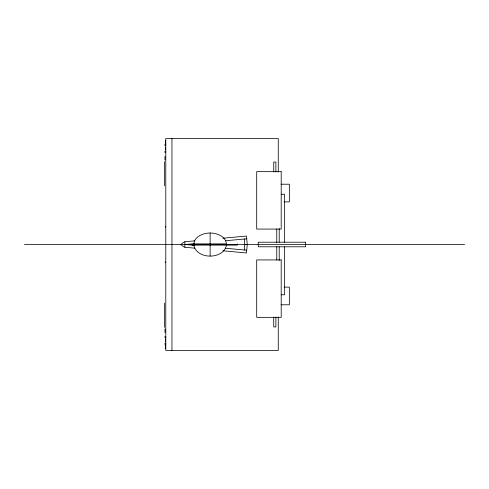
<?xml version="1.0" encoding="UTF-8"?>
<svg xmlns="http://www.w3.org/2000/svg" width="489" height="489" viewBox="0 0 489 489"><rect width="100%" height="100%" fill="white"/><g stroke="black" fill="none" stroke-linecap="round" stroke-linejoin="round"><path stroke-width="0.73" d="M194.781 248.174L184.897 247.257L184.897 241.743L194.781 240.826M244.274 249.983L244.787 244.469L244.274 239.017M226.468 245.117C223.675 259.769 196.584 259.769 193.791 245.117M210.129 232.99C203.387 233.076 194.579 236.156 193.791 243.883L226.468 243.883C225.686 236.156 216.871 233.076 210.129 232.99L210.129 243.883M222.905 238.216L246.468 236.034L247.238 244.304L244.787 244.531L247.238 244.696L246.468 252.966L222.905 250.784M194.249 243.656L185.154 244.5L194.249 245.344M225.325 240.771L246.725 238.791M165.783 140.771L165.453 140.771L165.453 143.552L165.783 143.552M164.799 144.72L165.783 144.72M164.799 145.539L165.783 145.539M165.783 147.146L165.453 147.146L165.453 149.927L165.783 149.927M164.799 151.425L165.783 151.425M164.799 152.244L165.783 152.244M281.114 184.212L289.347 184.212L289.347 201.871L284.109 201.871M281.224 194.225L284.641 194.225L284.641 242.214M165.129 226.878L165.783 226.878M24.45 244.5L464.55 244.5M192.03 245.117L237.385 245.117L237.385 243.883M165.129 262.122L165.783 262.122M284.109 287.129L289.347 287.129L289.347 304.788L281.114 304.788M281.224 294.775L284.641 294.775L284.641 246.786M164.799 336.756L165.783 336.756M164.799 337.575L165.783 337.575M165.783 339.073L165.453 339.073L165.453 341.854L165.783 341.854M164.799 343.461L165.783 343.461M164.799 344.28L165.783 344.28M165.783 345.448L165.453 345.448L165.453 348.229L165.783 348.229M225.325 248.229L246.725 250.209M279.213 228.504L279.213 242.214M279.213 246.786L279.213 260.496M278.259 172.097L278.259 138.564L165.783 138.564L165.783 350.436L278.259 350.436L278.259 316.903M276.762 228.968L276.762 242.654M276.762 246.346L276.762 260.032M275.875 171.951L275.875 162.055L273.724 162.055L273.724 171.951M275.875 317.049L275.875 326.945L273.724 326.945L273.724 317.049M210.129 245.117L210.129 256.01M171.951 138.564L171.951 350.436M164.964 156.407L164.964 160.001M164.964 328.999L164.964 332.593M164.64 161.639L164.64 185.881M164.64 303.119L164.64 327.361M184.897 247.257A9.309 9.309 0 0 1 181.034 244.5A9.309 9.309 0 0 1 184.897 241.743M281.199 171.657L256.701 171.657L256.701 229.072L281.199 229.072L281.199 171.657M305.668 242.214L258.247 242.214L258.247 246.786L305.668 246.786L305.668 242.214M281.199 259.928L256.701 259.928L256.701 317.343L281.199 317.343L281.199 259.928"/></g></svg>
